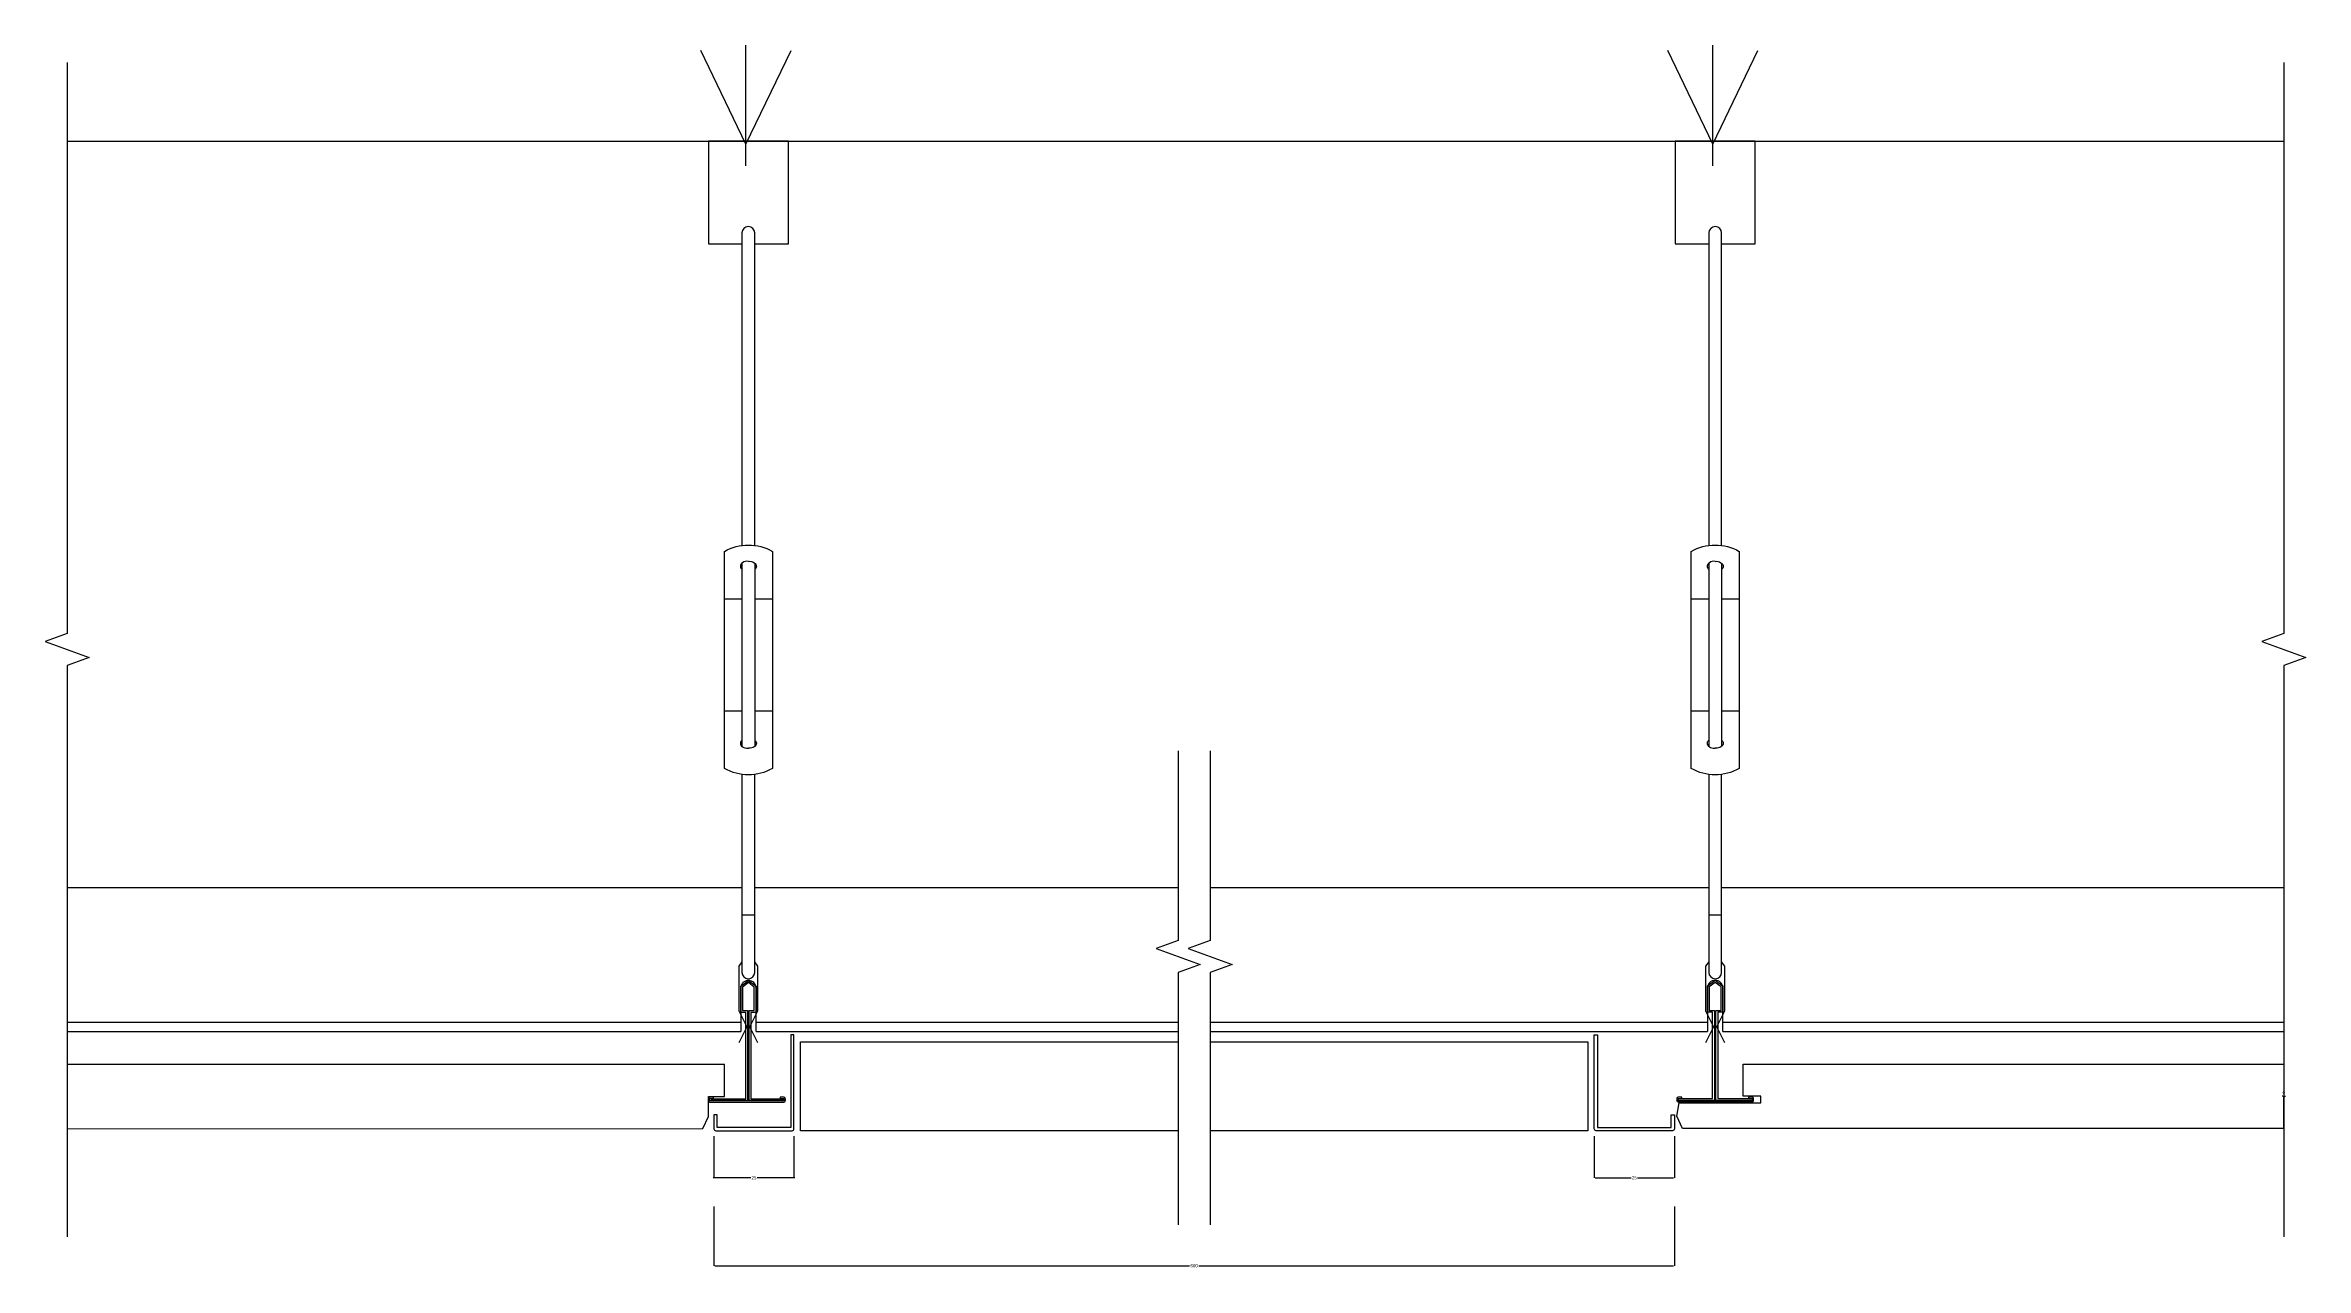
# Model space of a CAD drawing. Header units: metres. Extents: x 67 to 1610, y 130 to 513.
# Drawn here: x 67 to 774, y 130 to 512 of the extents above; entities that cross this region are included whole.
import ezdxf

# ---------------------------------------------------------------- set-up
doc = ezdxf.new("R2010")
doc.units = ezdxf.units.M
for name, color, linetype in [('CEIL', 8, 'Continuous'), ('DIM', 1, 'Continuous'), ('GRID', 2, 'Continuous'), ('OBJ', 3, 'Continuous'), ('PANEL', 2, 'Continuous'), ('PROFILE', 3, 'Continuous'), ('STR', 5, 'Continuous')]:
    doc.layers.add(name, color=color, linetype=linetype)
doc.dimstyles.get("Standard").update_dxf_attribs({"dimtxt": 2.5, "dimasz": 2.5, "dimexe": 1.25, "dimexo": 0.625, "dimtad": 1, "dimcen": 2.5, "dimazin": 3, "dimtfac": 1, "dimtmove": 0, "dimatfit": 3})

# ---------------------------------------------------------------- blocks, each defined once
blk = doc.blocks.new('FIXING')
at = {"layer": 'STR'}
for points in [[(0, 0.7), (-14.07, 29.91)], [(0, -6.05), (0, 31.59)], [(0, 0.7), (14.07, 29.91)]]:
    blk.add_lwpolyline(points, dxfattribs=at)
blk = doc.blocks.new('_CLOSEDFILLED')
at = {"color": 0, "linetype": 'BYBLOCK'}
blk.add_solid([(-1, 0.2), (0, 0), (-1, -0.2)], dxfattribs=at)
blk = doc.blocks.new('*D3')
for p, q in [((766.68, 194.04), (766.68, 184.04)), ((766.43, 184.04), (766.18, 184.04)), ((766.68, 174.04), (766.68, 184.04)), ((766.68, 184.04), (766.68, 184.04)), ((766.93, 184.04), (767.18, 184.04))]:
    blk.add_line(p, q)
at = {"layer": 'Defpoints'}
for p in [(766.68, 194.04), (766.68, 184.04), (766.68, 174.04)]:
    blk.add_point(p, dxfattribs=at)
at = {"layer": 'DIM', "xscale": 0.25, "yscale": 0.25}
blk.add_blockref('_CLOSEDFILLED', (766.68, 184.04), dxfattribs=at)
at = {"layer": 'DIM', "xscale": 0.25, "yscale": 0.25, "rotation": 180}
blk.add_blockref('_CLOSEDFILLED', (766.68, 184.04), dxfattribs=at)
at = {"layer": 'DIM', "insert": (766.68, 185.165), "char_height": 1, "attachment_point": 5}
blk.add_mtext('0', dxfattribs=at)
blk = doc.blocks.new('*D6')
for p, q in [((551.31, 171.63), (551.31, 158.58)), ((576.31, 171.63), (576.31, 158.58)), ((551.56, 158.58), (562.81, 158.58)), ((564.81, 158.58), (576.06, 158.58))]:
    blk.add_line(p, q)
at = {"layer": 'Defpoints'}
for p in [(551.31, 171.63), (576.31, 171.63), (551.31, 158.58)]:
    blk.add_point(p, dxfattribs=at)
at = {"layer": 'DIM', "xscale": 0.25, "yscale": 0.25, "rotation": 180}
blk.add_blockref('_CLOSEDFILLED', (551.31, 158.58), dxfattribs=at)
at = {"layer": 'DIM', "xscale": 0.25, "yscale": 0.25}
blk.add_blockref('_CLOSEDFILLED', (576.31, 158.58), dxfattribs=at)
at = {"layer": 'DIM', "insert": (563.81, 158.58), "char_height": 1, "attachment_point": 5}
blk.add_mtext('25', dxfattribs=at)
blk = doc.blocks.new('*D7')
for p, q in [((276.31, 171.63), (276.31, 158.58)), ((301.31, 171.63), (301.31, 158.58)), ((287.81, 158.58), (276.06, 158.58)), ((301.56, 158.58), (289.81, 158.58))]:
    blk.add_line(p, q)
at = {"layer": 'Defpoints'}
for p in [(276.31, 171.63), (301.31, 171.63), (301.31, 158.58)]:
    blk.add_point(p, dxfattribs=at)
at = {"layer": 'DIM', "xscale": 0.25, "yscale": 0.25}
blk.add_blockref('_CLOSEDFILLED', (276.31, 158.58), dxfattribs=at)
at = {"layer": 'DIM', "xscale": 0.25, "yscale": 0.25, "rotation": 180}
blk.add_blockref('_CLOSEDFILLED', (301.31, 158.58), dxfattribs=at)
at = {"layer": 'DIM', "insert": (288.81, 158.58), "char_height": 1, "attachment_point": 5}
blk.add_mtext('25', dxfattribs=at)
blk = doc.blocks.new('*D8')
for p, q in [((276.31, 149.58), (276.31, 131.14)), ((576.31, 149.67), (576.31, 131.14)), ((276.56, 131.14), (424.81, 131.14)), ((427.81, 131.14), (576.06, 131.14))]:
    blk.add_line(p, q)
at = {"layer": 'Defpoints'}
for p in [(276.31, 149.58), (576.31, 149.67), (276.31, 131.14)]:
    blk.add_point(p, dxfattribs=at)
at = {"layer": 'DIM', "xscale": 0.25, "yscale": 0.25, "rotation": 180}
blk.add_blockref('_CLOSEDFILLED', (276.31, 131.14), dxfattribs=at)
at = {"layer": 'DIM', "xscale": 0.25, "yscale": 0.25}
blk.add_blockref('_CLOSEDFILLED', (576.31, 131.14), dxfattribs=at)
at = {"layer": 'DIM', "insert": (426.31, 131.14), "char_height": 1, "attachment_point": 5}
blk.add_mtext('600', dxfattribs=at)

msp = doc.modelspace()

# ---------------------------------------------------------------- linework, layer by layer
for points in [[(285.07, 226.06), (284.07, 224.73), (284.07, 210.73), (286.57, 205.73), (284.07, 200.73)], [(290.07, 200.73), (287.57, 205.73), (290.07, 210.73), (290.07, 224.73), (289.07, 226.06)], [(587.07, 226.06), (586.07, 224.73), (586.07, 210.73), (588.57, 205.73), (586.07, 200.73)], [(592.07, 200.73), (589.57, 205.73), (592.07, 210.73), (592.07, 224.73), (591.07, 226.06)]]:
    msp.add_lwpolyline(points)
at = {"layer": 'CEIL'}
for points in [[(74.29, 173.93), (272.8, 174), (274.57, 177.79), (274.57, 184), (279.57, 184), (279.57, 194), (74.29, 193.93)], [(766.68, 174.04), (578.84, 174.04), (577.07, 177.84), (577.81, 182.04), (603.33, 182.04), (603.33, 184.04), (597.83, 184.04), (597.83, 194.04), (766.68, 194.04)]]:
    msp.add_lwpolyline(points, dxfattribs=at)
at = {"layer": 'DIM'}
for points in [[(74.29, 506.99), (74.29, 328.59), (67.42, 326.09), (81.16, 321.09), (74.29, 318.59), (74.29, 140.19)], [(766.68, 506.99), (766.68, 328.59), (759.81, 326.09), (773.55, 321.09), (766.68, 318.59), (766.68, 140.19)], [(421.31, 291.96), (421.31, 232.74), (414.44, 230.24), (428.18, 225.24), (421.31, 222.74), (421.31, 143.92)], [(431.31, 291.96), (431.31, 232.74), (424.44, 230.24), (438.18, 225.24), (431.31, 222.74), (431.31, 143.92)]]:
    msp.add_lwpolyline(points, dxfattribs=at)
at = {"layer": 'GRID'}
for p, q in [((285.07, 453.71), (285.07, 356.09)), ((289.07, 356.09), (289.07, 453.71)), ((587.07, 453.71), (587.07, 356.09)), ((591.07, 356.09), (591.07, 453.71)), ((285.07, 350.59), (285.07, 293.35)), ((289.07, 350.59), (289.07, 293.35)), ((587.07, 350.59), (587.07, 293.35)), ((591.07, 350.59), (591.07, 293.35)), ((279.57, 339.47), (285.07, 339.47)), ((289.07, 339.47), (294.57, 339.47)), ((581.57, 339.47), (587.07, 339.47)), ((591.07, 339.47), (596.57, 339.47)), ((279.57, 304.47), (285.07, 304.47)), ((289.07, 304.47), (294.57, 304.47)), ((581.57, 304.47), (587.07, 304.47)), ((591.07, 304.47), (596.57, 304.47)), ((74.29, 249.25), (285.07, 249.25)), ((289.07, 249.25), (421.31, 249.25)), ((431.31, 249.25), (587.07, 249.25)), ((591.07, 249.25), (766.68, 249.25)), ((289.07, 240.64), (285.07, 240.64)), ((591.07, 240.64), (587.07, 240.64)), ((74.29, 207.25), (283.47, 207.25)), ((283.47, 207.25), (284.67, 207.25)), ((289.47, 207.25), (421.31, 207.25)), ((431.31, 207.25), (586.67, 207.25)), ((591.47, 207.25), (592.67, 207.25)), ((592.67, 207.25), (766.68, 207.25)), ((74.29, 204.25), (283.47, 204.25)), ((283.47, 204.25), (284.67, 204.25)), ((289.47, 204.25), (421.31, 204.25)), ((431.31, 204.25), (586.67, 204.25)), ((591.47, 204.25), (592.67, 204.25)), ((592.67, 204.25), (766.68, 204.25))]:
    msp.add_line(p, q, dxfattribs=at)
for points in [[(279.57, 354.22, -0.27), (294.57, 354.22), (294.57, 286.47, -0.27), (279.57, 286.47), (279.57, 354.18)], [(581.57, 354.22, -0.27), (596.57, 354.22), (596.57, 286.47, -0.27), (581.57, 286.47), (581.57, 354.18)], [(287.07, 351.13, 0.19), (285.26, 350.73, 0.11), (284.72, 350.17, 0.14), (284.56, 349.6, 0.14), (284.72, 349.02, 0.07), (285.07, 348.61, 0.08)], [(287.07, 351.13, -0.19), (288.88, 350.73, -0.11), (289.42, 350.17, -0.14), (289.59, 349.6, -0.14), (289.42, 349.02, -0.07), (289.07, 348.61, -0.08)], [(589.07, 351.13, 0.19), (587.26, 350.73, 0.11), (586.72, 350.17, 0.14), (586.56, 349.6, 0.14), (586.72, 349.02, 0.07), (587.07, 348.61, 0.08)], [(589.07, 351.13, -0.19), (590.88, 350.73, -0.11), (591.42, 350.17, -0.14), (591.59, 349.6, -0.14), (591.42, 349.02, -0.07), (591.07, 348.61, -0.08)], [(285.07, 295.32, 0.07), (284.72, 294.91, 0.14), (284.56, 294.34, 0.14), (284.72, 293.76, 0.11), (285.26, 293.2, 0.08), (286, 292.87, 0.07), (286.96, 292.74, 0.01), (287.07, 292.74, 0.08)], [(289.07, 295.32, -0.07), (289.42, 294.91, -0.14), (289.59, 294.34, -0.14), (289.42, 293.76, -0.11), (288.88, 293.2, -0.08), (288.14, 292.87, -0.07), (287.19, 292.74, -0.01), (287.07, 292.74, -0.08)], [(587.07, 295.32, 0.07), (586.72, 294.91, 0.14), (586.56, 294.34, 0.14), (586.72, 293.76, 0.11), (587.26, 293.2, 0.08), (588, 292.87, 0.07), (588.96, 292.74, 0.01), (589.07, 292.74, 0.08)], [(591.07, 295.32, -0.07), (591.42, 294.91, -0.14), (591.59, 294.34, -0.14), (591.42, 293.76, -0.11), (590.88, 293.2, -0.08), (590.14, 292.87, -0.07), (589.19, 292.74, -0.01), (589.07, 292.74, -0.08)], [(285.07, 284.61), (285.07, 222.74, 1), (289.07, 222.74), (289.07, 284.61)], [(587.07, 284.61), (587.07, 222.74, 1), (591.07, 222.74), (591.07, 284.61)], [(289.47, 204.25), (289.47, 217.85, 1), (284.67, 217.85), (284.67, 204.25)], [(591.47, 204.25), (591.47, 217.89, 1), (586.67, 217.89), (586.67, 204.25)]]:
    msp.add_lwpolyline(points, format="xyb", dxfattribs=at)
for centre in [(287.07, 453.71), (589.07, 453.71)]:
    msp.add_arc(centre, 2, 0, 180, dxfattribs=at)
at = {"layer": 'OBJ'}
for points in [[(289.07, 450.36), (299.57, 450.36), (299.57, 482.42), (274.57, 482.42), (274.57, 450.36), (285.07, 450.36)], [(591.07, 450.36), (601.57, 450.36), (601.57, 482.42), (576.57, 482.42), (576.57, 450.36), (587.07, 450.36)]]:
    msp.add_lwpolyline(points, dxfattribs=at)
at = {"layer": 'PANEL'}
for points in [[(277.31, 178.29), (276.31, 178.29), (276.31, 173.89, 0.41), (276.91, 173.29), (300.71, 173.29, 0.41), (301.31, 173.89), (301.31, 203.29), (300.31, 203.29), (300.31, 174.29), (277.31, 174.29)], [(575.31, 178.29), (576.31, 178.29), (576.31, 173.89, -0.41), (575.71, 173.29), (551.91, 173.29, -0.41), (551.31, 173.89), (551.31, 203.29), (552.31, 203.29), (552.31, 174.29), (575.31, 174.29)]]:
    msp.add_lwpolyline(points, format="xyb", close=True, dxfattribs=at)
for points in [[(421.31, 173.29), (303.31, 173.29), (303.31, 201.05), (421.31, 201.05)], [(431.31, 201.05), (549.31, 201.05), (549.31, 173.29), (431.31, 173.29)]]:
    msp.add_lwpolyline(points, dxfattribs=at)
at = {"layer": 'PROFILE'}
for points in [[(289.47, 210.25), (287.87, 210.25), (287.87, 183.29), (298.58, 183.29), (298.58, 182.73), (287.31, 182.73), (287.31, 210.81), (288.91, 210.81), (288.91, 218.18), (287.07, 219.55), (285.23, 218.18), (285.23, 210.81), (286.83, 210.81), (286.83, 182.73), (275.55, 182.73), (275.55, 183.29), (286.27, 183.29), (286.27, 210.25), (284.67, 210.25), (284.67, 218.47), (287.07, 220.25), (289.47, 218.47)], [(591.47, 210.29), (589.87, 210.29), (589.87, 183.33), (600.58, 183.33), (600.58, 182.77), (589.31, 182.77), (589.31, 210.85), (590.91, 210.85), (590.91, 218.23), (589.07, 219.59), (587.23, 218.23), (587.23, 210.85), (588.83, 210.85), (588.83, 182.77), (577.55, 182.77), (577.55, 183.33), (588.27, 183.33), (588.27, 210.29), (586.67, 210.29), (586.67, 218.51), (589.07, 220.29), (591.47, 218.51)]]:
    msp.add_lwpolyline(points, close=True, dxfattribs=at)
for points in [[(274.97, 182.64), (274.97, 183.36), (276.17, 183.36), (276.17, 183.76), (274.97, 183.76, 0.41), (274.57, 183.36), (274.57, 182.64, 0.41), (274.97, 182.24), (298.17, 182.24, 0.41), (298.57, 182.64), (298.57, 183.36, 0.41), (298.17, 183.76), (296.97, 183.76), (296.97, 183.36), (298.17, 183.36), (298.17, 182.64)], [(577.47, 182.68), (577.47, 183.4), (578.67, 183.4), (578.67, 183.8), (577.47, 183.8, 0.41), (577.07, 183.4), (577.07, 182.68, 0.41), (577.47, 182.28), (600.67, 182.28, 0.41), (601.07, 182.68), (601.07, 183.4, 0.41), (600.67, 183.8), (599.47, 183.8), (599.47, 183.4), (600.67, 183.4), (600.67, 182.68)]]:
    msp.add_lwpolyline(points, format="xyb", close=True, dxfattribs=at)
at = {"layer": 'STR'}
msp.add_line((74.29, 482.42), (766.68, 482.42), dxfattribs=at)

# ---------------------------------------------------------------- block references
for p in [(286.32, 480.77), (588.32, 480.77)]:
    msp.add_blockref('FIXING', p)

# ---------------------------------------------------------------- dimensions: what is measured, and where the dimension line sits
at = {"layer": 'DIM'}
for base, p1, p2, picture, middle in [((766.68, 184.04), (766.68, 194.04), (766.68, 174.04), '*D3', (766.68, 185.165)), ((301.31, 158.58), (301.31, 171.63), (276.31, 171.63), '*D7', (288.81, 158.58)), ((551.31, 158.58), (551.31, 171.63), (576.31, 171.63), '*D6', (563.81, 158.58))]:
    dim = msp.add_linear_dim(base=base, p1=p1, p2=p2, dimstyle='Standard', dxfattribs=at)
    dim.commit()
    dim.dimension.update_dxf_attribs({"geometry": picture, "text_midpoint": middle})
dim = msp.add_linear_dim(base=(276.31, 131.14), p1=(276.31, 149.58), p2=(576.31, 149.67), text='600', dimstyle='Standard', dxfattribs=at)
dim.commit()
dim.dimension.update_dxf_attribs({"geometry": '*D8', "text_midpoint": (426.31, 131.14)})

doc.saveas('drawing.dxf')
